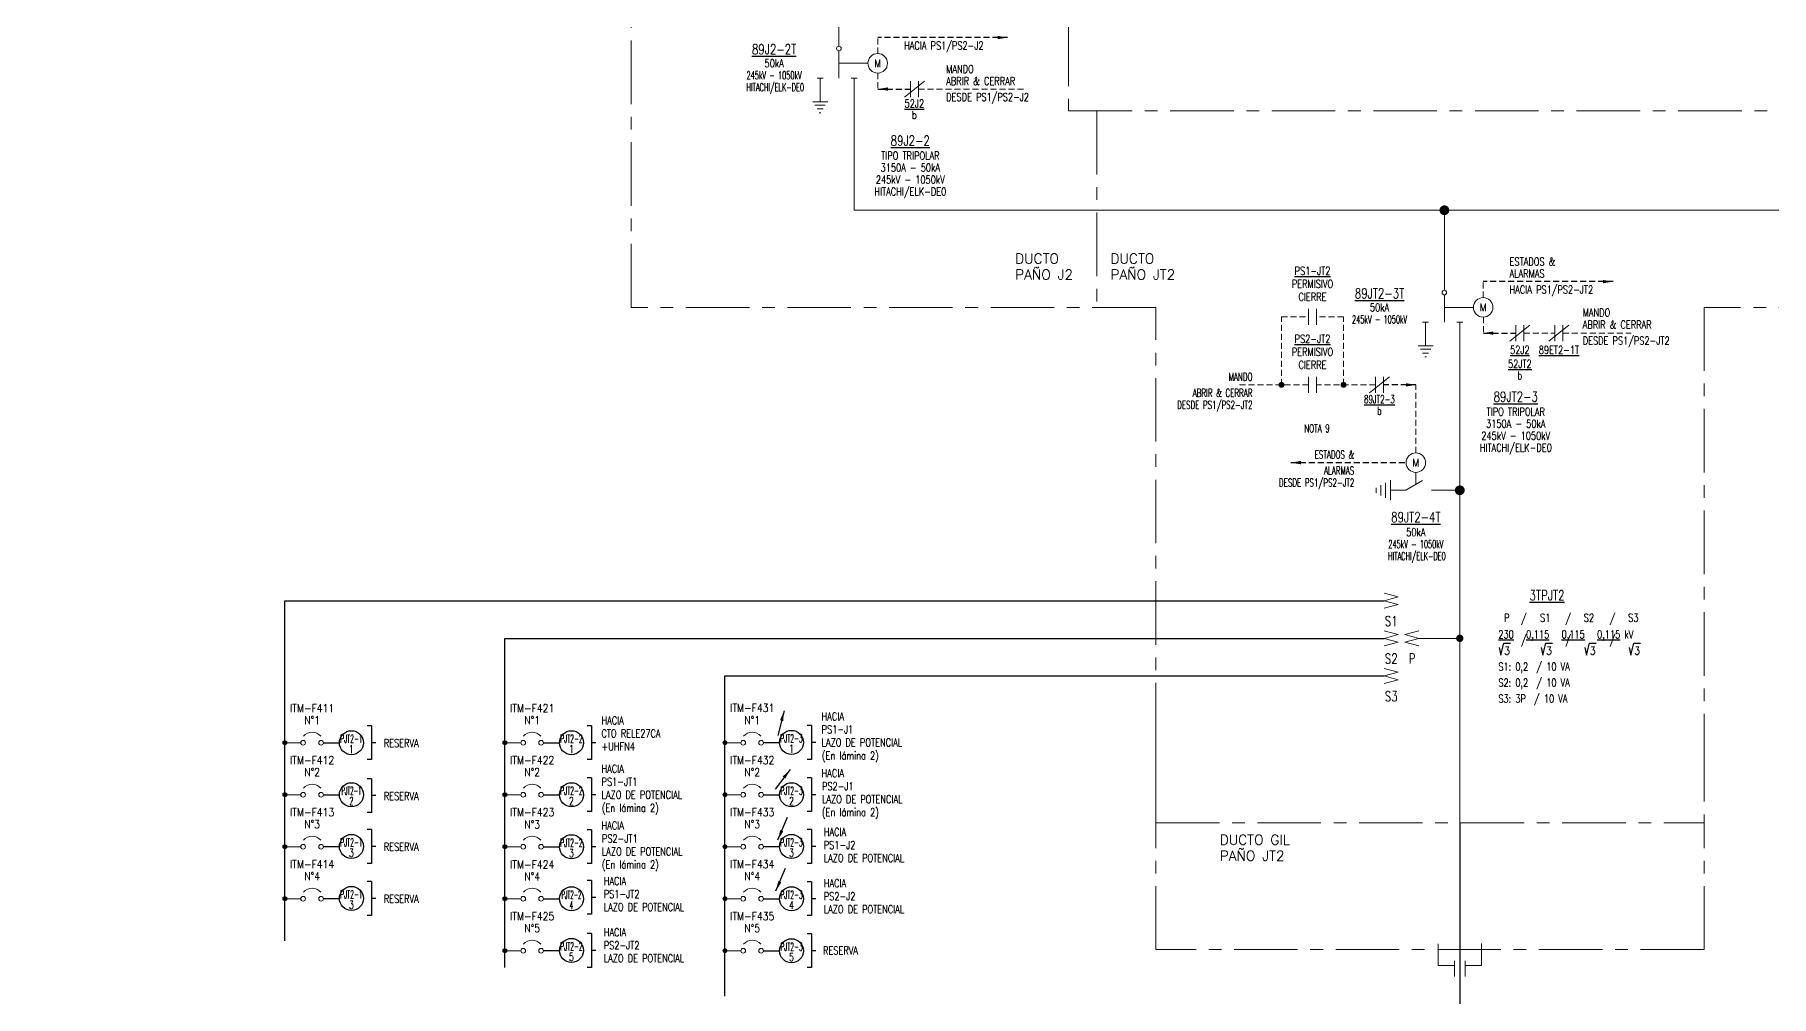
# Model space of a CAD drawing. Header units: millimetres. Extents: x 230619 to 232110, y 95653 to 96751.
# Drawn here: x 231124.3 to 231558.4, y 96021.5 to 96261.8 of the extents above; entities that cross this region are included whole.
import ezdxf
from ezdxf.enums import TextEntityAlignment as Align

# ---------------------------------------------------------------- set-up
doc = ezdxf.new("R2010")
doc.units = ezdxf.units.MM
doc.linetypes.add('CENTER', pattern=[50.8, 31.75, -6.35, 6.35, -6.35])
doc.linetypes.add('DASHED', pattern=[0.75, 0.5, -0.25])
for name, color, linetype in [('02TEXTOS', 2, 'Continuous'), ('2', 2, 'Continuous'), ('4', 4, 'Continuous'), ('ADICION D6 y D7', 7, 'Continuous')]:
    doc.layers.add(name, color=color, linetype=linetype)
for name, color, linetype, lineweight in [('BARRAS', 3, 'Continuous', 30), ('E-DIAG-1', 3, 'Continuous', 20), ('EL-Nivel-220kV', 30, 'Continuous', 20), ('EL-Simbolos', 6, 'Continuous', 20), ('Instalaciones 220 kV', 3, 'Continuous', 20), ('Símbolos', 6, 'Continuous', 20), ('Texto', 2, 'Continuous', 20)]:
    doc.layers.add(name, color=color, linetype=linetype, lineweight=lineweight)
doc.styles.add('COLBUN2', font='romans.shx', dxfattribs={"width": 0.85})
doc.styles.add('ROMANS', font='romans', dxfattribs={"width": 0.85})
doc.styles.get("Standard").update_dxf_attribs({"font": 'arial.ttf'})
doc.styles.add('TRANSELEC', font='romans.shx', dxfattribs={"width": 0.85})
doc.dimstyles.new('ISO-25', dxfattribs={"dimtxt": 2.5, "dimasz": 2.5, "dimexe": 1.25, "dimexo": 0.625, "dimtad": 1, "dimtxsty": 'Standard', "dimcen": 2.5, "dimadec": 0, "dimazin": 0, "dimtfac": 1, "dimtmove": 0, "dimatfit": 3, "dimfxl": 1, "dimarcsym": 0})

# ---------------------------------------------------------------- blocks, each defined once
blk = doc.blocks.new('*U35')
at = {"color": 0, "linetype": 'ByBlock', "ltscale": 5}
for points in [[(0, 8.65), (0, 15.5)], [(0, 12.38), (7.26, 12.38)], [(-3.95, 8.65), (-5.44, 8.65)], [(-4.7, 8.65), (-4.7, 7.15)], [(-4.7, 4.59), (-4.7, 7.15), (-4.7, 8.65)], [(-4.7, 7.15), (-4.7, 2.77)], [(4.59, 8.65), (3.1, 8.65)], [(-4.7, 2.77), (-6.51, 2.77)], [(-3.42, 1.92), (-5.98, 1.92)], [(-3.95, 0.96), (-5.44, 0.96)], [(-4.48, 0), (-4.91, 0)], [(-4.7, 2.77), (-2.78, 2.77)]]:
    blk.add_lwpolyline(points, dxfattribs=at)
for centre, radius in [((0, 16.08), 0.574), ((9.7, 12.38), 2.44)]:
    blk.add_circle(centre, radius, dxfattribs=at)
at = {"layer": '02TEXTOS', "lineweight": 60, "style": 'COLBUN2', "width": 0.85}
blk.add_text('M', height=1.95, dxfattribs=at).set_placement((9.7, 12.38), align=Align.MIDDLE_CENTER)
blk = doc.blocks.new('*U38')
at = {"color": 0, "linetype": 'ByBlock', "ltscale": 5}
for points in [[(0, 8.65), (0, 15.5)], [(0, 12.38), (7.26, 12.38)], [(-3.95, 8.65), (-5.44, 8.65)], [(-4.7, 8.65), (-4.7, 7.15)], [(-4.7, 4.59), (-4.7, 7.15), (-4.7, 8.65)], [(-4.7, 7.15), (-4.7, 2.77)], [(4.59, 8.65), (3.1, 8.65)], [(-4.7, 2.77), (-6.51, 2.77)], [(-3.42, 1.92), (-5.98, 1.92)], [(-3.95, 0.96), (-5.44, 0.96)], [(-4.48, 0), (-4.91, 0)], [(-4.7, 2.77), (-2.78, 2.77)]]:
    blk.add_lwpolyline(points, dxfattribs=at)
for centre, radius in [((0, 16.08), 0.574), ((9.7, 12.38), 2.44)]:
    blk.add_circle(centre, radius, dxfattribs=at)
at = {"layer": '02TEXTOS', "lineweight": 60, "style": 'COLBUN2', "width": 0.85}
blk.add_text('M', height=1.95, dxfattribs=at).set_placement((9.7, 12.38), align=Align.MIDDLE_CENTER)
blk = doc.blocks.new('TPC')
at = {"layer": 'EL-Nivel-220kV', "color": 0, "linetype": 'ByBlock', "ltscale": 20}
blk.add_line((0, 0.55), (0, 13.55), dxfattribs=at)
at = {"layer": 'EL-Nivel-220kV', "color": 0, "linetype": 'ByBlock', "ltscale": 20, "const_width": 1.25}
blk.add_lwpolyline([(0, 0.55, 1), (0, -0.65, 1)], format="xyb", close=True, dxfattribs=at)
at = {"layer": 'EL-Simbolos', "color": 0, "linetype": 'ByBlock', "ltscale": 20}
for p, q in [((-13.81, 20.44), (-15.07, 25.14)), ((-12.55, 25.14), (-13.81, 20.44)), ((-11.29, 20.44), (-12.55, 25.14)), ((-10.02, 25.14), (-11.29, 20.44)), ((-1.26, 20.44), (-2.52, 25.14)), ((0, 25.14), (-1.26, 20.44)), ((1.26, 20.44), (0, 25.14)), ((2.52, 25.14), (1.26, 20.44)), ((11.29, 20.44), (10.02, 25.14)), ((12.55, 25.14), (11.29, 20.44)), ((13.81, 20.44), (12.55, 25.14)), ((15.07, 25.14), (13.81, 20.44)), ((-1.26, 18.26), (-2.52, 13.55)), ((0, 13.55), (-1.26, 18.26)), ((1.26, 18.26), (0, 13.55)), ((2.52, 13.55), (1.26, 18.26))]:
    blk.add_line(p, q, dxfattribs=at)
blk = doc.blocks.new('*U20')
at = {"layer": 'Símbolos'}
h = blk.add_hatch(color=256, dxfattribs=at)
edge = h.paths.add_edge_path()
edge.add_arc((0, 0), 0.509, 0, 360)
blk.add_lwpolyline([(0, -4), (0, 0)], dxfattribs=at)
for centre, radius in [((0, 0), 0.509), ((0, -4.58), 0.585), ((0, -9.06), 0.585)]:
    blk.add_circle(centre, radius, dxfattribs=at)
blk.add_arc((-0.27, -6.82), 2.88, 311.3624, 48.6376, dxfattribs=at)
blk = doc.blocks.new('Cuchilla de puesta a tierra 1')
at = {"layer": 'Símbolos'}
for p, q in [((-13.87, 0.66), (-13.87, -0.66)), ((-12.68, 1.27), (-12.68, -1.27)), ((-11.49, 1.89), (-11.49, -1.89)), ((-10.3, 2.5), (-10.3, -2.5)), ((-6.47, 0), (-10.3, 0)), ((-2.25, 2.44), (-6.47, 0)), ((4.22, 0), (0, 0)), ((4.22, 0), (7.03, 0))]:
    blk.add_line(p, q, dxfattribs=at)
blk.add_lwpolyline([(-3.94, 4.48), (-3.94, 1.46)], dxfattribs=at)
blk.add_circle((-3.94, 6.92), 2.44, dxfattribs=at)
at = {"layer": '02TEXTOS', "lineweight": 60, "style": 'COLBUN2', "width": 0.85}
blk.add_text('M', height=1.95, dxfattribs=at).set_placement((-3.94, 6.92), align=Align.MIDDLE_CENTER)

msp = doc.modelspace()

# ---------------------------------------------------------------- linework, layer by layer
at = {"color": 6}
for points in [[(231186.85, 96035.31), (231186.85, 96120.35), (231461.64, 96120.35)], [(231241.85, 96028.69), (231241.85, 96110.94), (231461.64, 96110.94)], [(231296.86, 96021.49), (231296.85, 96101.53)], [(231296.85, 96101.53), (231461.64, 96101.53)]]:
    msp.add_lwpolyline(points, dxfattribs=at)
at = {"layer": '02TEXTOS'}
for points in [[(231490.36, 96108.66), (231490.79, 96106.7), (231491.53, 96109.73), (231493.19, 96109.73)], [(231500.86, 96108.66), (231501.28, 96106.7), (231502.02, 96109.73), (231503.68, 96109.73)], [(231511.8, 96108.66), (231512.23, 96106.7), (231512.97, 96109.73), (231514.63, 96109.73)], [(231522.89, 96108.66), (231523.32, 96106.7), (231524.06, 96109.73), (231525.72, 96109.73)]]:
    msp.add_lwpolyline(points, dxfattribs=at)
for centre in [(231203.49, 96084.85), (231258.49, 96084.85), (231313.49, 96084.93), (231203.49, 96071.85), (231258.49, 96071.85), (231313.5, 96071.85), (231203.49, 96058.93), (231258.49, 96058.85), (231313.49, 96058.93), (231203.49, 96045.93), (231258.49, 96045.85), (231313.5, 96045.85), (231258.49, 96032.93), (231313.5, 96032.85)]:
    msp.add_circle(centre, 3, dxfattribs=at)
at = {"layer": '2'}
for p, q in [((231208.49, 96089.08), (231207.41, 96089.08)), ((231208.49, 96089.08), (231208.49, 96080.62)), ((231263.49, 96089.08), (231262.41, 96089.08)), ((231263.49, 96089.08), (231263.49, 96080.62)), ((231318.49, 96089.16), (231317.42, 96089.16)), ((231318.49, 96089.16), (231318.49, 96080.69)), ((231209.57, 96084.85), (231208.49, 96084.85)), ((231264.57, 96084.85), (231263.49, 96084.85)), ((231319.57, 96084.93), (231318.49, 96084.93)), ((231208.49, 96080.62), (231207.41, 96080.62)), ((231263.49, 96080.62), (231262.41, 96080.62)), ((231318.49, 96080.69), (231317.42, 96080.69)), ((231263.49, 96076.08), (231262.41, 96076.08)), ((231263.49, 96076.08), (231263.49, 96067.62)), ((231318.5, 96076.08), (231317.42, 96076.08)), ((231318.5, 96076.08), (231318.5, 96067.62)), ((231208.49, 96075.85), (231207.41, 96075.85)), ((231208.49, 96075.85), (231208.49, 96067.38)), ((231264.57, 96071.85), (231263.49, 96071.85)), ((231319.58, 96071.85), (231318.5, 96071.85)), ((231208.49, 96067.38), (231207.41, 96067.38)), ((231209.57, 96071.62), (231208.49, 96071.62)), ((231263.49, 96067.62), (231262.41, 96067.62)), ((231318.5, 96067.62), (231317.42, 96067.62)), ((231208.49, 96063.16), (231207.41, 96063.16)), ((231208.49, 96063.16), (231208.49, 96054.69)), ((231263.49, 96063.08), (231262.41, 96063.08)), ((231263.49, 96063.08), (231263.49, 96054.62)), ((231318.49, 96063.16), (231317.42, 96063.16)), ((231318.49, 96063.16), (231318.49, 96054.69)), ((231209.57, 96058.93), (231208.49, 96058.93)), ((231264.57, 96058.85), (231263.49, 96058.85)), ((231319.57, 96058.93), (231318.49, 96058.93)), ((231208.49, 96054.69), (231207.41, 96054.69)), ((231263.49, 96054.62), (231262.41, 96054.62)), ((231318.49, 96054.69), (231317.42, 96054.69)), ((231208.49, 96050.16), (231207.41, 96050.16)), ((231208.49, 96050.16), (231208.49, 96041.69)), ((231263.49, 96050.42), (231262.41, 96050.42)), ((231263.49, 96050.42), (231263.49, 96041.95)), ((231318.5, 96050.08), (231317.42, 96050.08)), ((231318.5, 96050.08), (231318.5, 96041.62)), ((231209.57, 96045.93), (231208.49, 96045.93)), ((231264.57, 96046.19), (231263.49, 96046.19)), ((231319.58, 96045.85), (231318.5, 96045.85)), ((231208.49, 96041.69), (231207.41, 96041.69)), ((231263.49, 96041.95), (231262.41, 96041.95)), ((231318.5, 96041.62), (231317.42, 96041.62)), ((231263.49, 96037.16), (231262.41, 96037.16)), ((231263.49, 96037.16), (231263.49, 96028.69)), ((231318.5, 96037.08), (231317.42, 96037.08)), ((231318.5, 96037.08), (231318.5, 96028.62)), ((231264.57, 96032.93), (231263.49, 96032.93)), ((231319.58, 96032.85), (231318.5, 96032.85)), ((231263.49, 96028.69), (231262.41, 96028.69)), ((231318.5, 96028.62), (231317.42, 96028.62))]:
    msp.add_line(p, q, dxfattribs=at)
at = {"layer": 'BARRAS'}
for points in [[(231196.49, 96084.85), (231200.49, 96084.85)], [(231251.49, 96084.85), (231255.49, 96084.85)], [(231306.49, 96084.93), (231310.49, 96084.93)], [(231196.49, 96071.85), (231200.49, 96071.85)], [(231251.49, 96071.85), (231255.49, 96071.85)], [(231306.5, 96071.85), (231310.5, 96071.85)], [(231196.49, 96058.93), (231200.49, 96058.93)], [(231251.49, 96058.85), (231255.49, 96058.85)], [(231306.49, 96058.93), (231310.49, 96058.93)], [(231196.49, 96045.93), (231200.49, 96045.93)], [(231251.49, 96045.85), (231255.49, 96045.85)], [(231306.5, 96045.85), (231310.5, 96045.85)], [(231251.49, 96032.93), (231255.49, 96032.93)], [(231306.49, 96032.85), (231310.49, 96032.85)]]:
    msp.add_lwpolyline(points, dxfattribs=at)
at = {"layer": 'E-DIAG-1', "linetype": 'Continuous', "ltscale": 3}
for p, q in [((231341.71, 96246.25), (231346.72, 96250.25)), ((231493.05, 96185.24), (231498.06, 96189.24)), ((231502.83, 96185.24), (231507.83, 96189.24))]:
    msp.add_line(p, q, dxfattribs=at)
at = {"layer": 'E-DIAG-1', "ltscale": 3}
msp.add_line((231457.96, 96172.3), (231462.96, 96176.3), dxfattribs=at)
at = {"layer": 'E-DIAG-1', "linetype": 'DASHED', "ltscale": 3}
for points in [[(231335.05, 96257.12), (231335.05, 96261.12)], [(231335.11, 96252.25), (231335.11, 96248.25)], [(231345.21, 96248.25), (231372.05, 96248.25)], [(231486.39, 96196.11), (231486.39, 96200.11)], [(231435.97, 96174.3), (231435.97, 96191.3), (231442.73, 96191.3)], [(231451.49, 96174.3), (231451.49, 96191.3), (231444.73, 96191.3)], [(231486.46, 96191.24), (231486.46, 96187.24)], [(231496.56, 96187.24), (231504.33, 96187.24)], [(231506.33, 96187.24), (231523.4, 96187.24)], [(231442.73, 96174.3), (231425.37, 96174.3)], [(231459.46, 96174.3), (231444.73, 96174.3)], [(231469.57, 96157.3), (231469.57, 96174.3)]]:
    msp.add_lwpolyline(points, dxfattribs=at)
at = {"layer": 'E-DIAG-1', "linetype": 'Continuous', "ltscale": 3}
for points in [[(231343.21, 96250.25), (231343.21, 96246.25)], [(231345.21, 96250.25), (231345.21, 96246.25)], [(231494.56, 96189.24), (231494.56, 96185.24)], [(231496.56, 96189.24), (231496.56, 96185.24)], [(231504.33, 96189.24), (231504.33, 96185.24)], [(231506.33, 96189.24), (231506.33, 96185.24)]]:
    msp.add_lwpolyline(points, dxfattribs=at)
at = {"layer": 'E-DIAG-1', "ltscale": 3}
for points in [[(231442.73, 96193.3), (231442.73, 96189.3)], [(231444.73, 96193.3), (231444.73, 96189.3)], [(231442.73, 96176.3), (231442.73, 96172.3)], [(231444.73, 96176.3), (231444.73, 96172.3)], [(231459.46, 96176.3), (231459.46, 96172.3)], [(231461.46, 96176.3), (231461.46, 96172.3)]]:
    msp.add_lwpolyline(points, dxfattribs=at)
at = {"layer": 'EL-Nivel-220kV'}
for points in [[(231325.35, 96258.95), (231325.35, 96278.95)], [(231624.19, 96250.95), (231624.19, 96217.95), (231329.19, 96217.95), (231329.19, 96250.95)], [(231476.69, 96197.95), (231476.69, 96217.95)], [(231480.54, 96189.94), (231480.54, 96147.94)], [(231480.54, 96147.94), (231480.54, 96110.94)], [(231480.54, 96110.94), (231480.54, 96064.81)]]:
    msp.add_lwpolyline(points, dxfattribs=at)
at = {"layer": 'EL-Nivel-220kV', "const_width": 1.25}
for points in [[(231476.09, 96217.95, -1), (231477.29, 96217.95, -1)], [(231479.94, 96147.94, -1), (231481.14, 96147.94, -1)]]:
    msp.add_lwpolyline(points, format="xyb", close=True, dxfattribs=at)
at = {"layer": 'EL-Simbolos', "color": 6, "const_width": 0.752}
for points in [[(231436.33, 96174.3, -1), (231435.61, 96174.3, -1)], [(231451.85, 96174.3, -1), (231451.13, 96174.3, -1)]]:
    msp.add_lwpolyline(points, format="xyb", close=True, dxfattribs=at)
at = {"layer": 'Instalaciones 220 kV', "linetype": 'CENTER', "ltscale": 0.5}
for p, q in [((231389.82, 96242.78), (231389.82, 96193.68)), ((231541.61, 96085.99), (231541.61, 96064.81)), ((231404.57, 96033.12), (231404.57, 96064.81)), ((231541.61, 96033.12), (231541.61, 96064.81)), ((231541.61, 96033.12), (231404.57, 96033.12))]:
    msp.add_line(p, q, dxfattribs=at)
for points in [[(231404.57, 96033.12), (231404.57, 96193.68), (231273.43, 96193.68), (231273.43, 96500.53), (231027.19, 96500.53), (231027.19, 96601.48), (231111.03, 96601.48), (231111.03, 96562.53), (231077.19, 96562.53), (231077.19, 96544.27), (231128.03, 96544.27), (231128.03, 96651.96)], [(231251.61, 96651.96), (231251.61, 96544.27), (231382.75, 96544.27), (231382.75, 96242.78), (231568.43, 96242.78), (231568.43, 96544.27), (231708.53, 96544.27)], [(231708.53, 96500.53), (231677.75, 96500.53), (231677.75, 96193.68), (231541.61, 96193.68), (231541.61, 96085.99)], [(231404.57, 96085.99), (231404.57, 96064.81)], [(231404.57, 96064.81), (231541.61, 96064.81)]]:
    msp.add_lwpolyline(points, dxfattribs=at)
at = {"layer": 'Símbolos'}
for p, q in [((231475.13, 96034.61), (231475.13, 96029.18)), ((231485.94, 96034.65), (231485.94, 96029.18)), ((231475.13, 96029.18), (231479.23, 96029.18)), ((231479.23, 96030.35), (231479.23, 96026.37)), ((231481.85, 96030.35), (231481.85, 96026.37)), ((231481.85, 96029.18), (231485.94, 96029.18))]:
    msp.add_line(p, q, dxfattribs=at)

# ---------------------------------------------------------------- block references
at = {"layer": '4', "color": 6, "xscale": 0.75, "yscale": 0.75, "zscale": 0.75, "rotation": 90}
msp.add_blockref('TPC', (231480.5, 96110.94), dxfattribs=at)
at = {"layer": 'ADICION D6 y D7'}
msp.add_blockref('Cuchilla de puesta a tierra 1', (231473.5, 96147.94), dxfattribs=at)
at = {"layer": 'Símbolos'}
for name, p in [('*U35', (231325.35, 96242.3)), ('*U38', (231476.69, 96181.29))]:
    msp.add_blockref(name, p, dxfattribs=at)
at = {"layer": 'Símbolos', "rotation": 90}
for p in [(231186.85, 96084.85), (231241.85, 96084.85), (231296.85, 96084.85), (231186.85, 96071.85), (231241.85, 96071.85), (231296.85, 96071.85), (231186.85, 96058.85), (231241.85, 96058.85), (231296.85, 96058.85), (231186.85, 96045.85), (231241.85, 96045.85), (231296.85, 96045.85), (231241.85, 96032.85), (231296.85, 96032.85)]:
    msp.add_blockref('*U20', p, dxfattribs=at)

# ---------------------------------------------------------------- texts
at = {"layer": '02TEXTOS'}
for s, height, style, width, p in [('%%U89J2-2T', 2.5, 'COLBUN2', 0.75, (231309.15, 96258.18)), ('50kA', 2, 'COLBUN2', 0.75, (231309.16, 96254.68)), ('245kV - 1050kV', 2, 'TRANSELEC', 0.6, (231309.16, 96251.68)), ('%%U52J2', 2, 'TRANSELEC', 0.75, (231344.21, 96244.65)), ('b', 2, 'TRANSELEC', 0.75, (231344.21, 96241.77)), ('%%UPS1-JT2', 2, 'TRANSELEC', 0.75, (231443.73, 96202.8)), ('PERMISIVO', 2, 'TRANSELEC', 0.75, (231443.73, 96199.55)), ('%%U89JT2-3T', 2.5, 'COLBUN2', 0.75, (231460.49, 96197.18)), ('CIERRE', 2, 'TRANSELEC', 0.75, (231443.73, 96196.3)), ('50kA', 2, 'COLBUN2', 0.75, (231460.5, 96193.68)), ('245kV - 1050kV', 2, 'TRANSELEC', 0.6, (231460.5, 96190.68)), ('%%UPS2-JT2', 2, 'TRANSELEC', 0.75, (231443.73, 96185.8)), ('PERMISIVO', 2, 'TRANSELEC', 0.75, (231443.73, 96182.55)), ('CIERRE', 2, 'TRANSELEC', 0.75, (231443.73, 96179.3)), ('%%U52JT2', 2, 'TRANSELEC', 0.75, (231495.56, 96179.54)), ('%%U52J2', 2, 'TRANSELEC', 0.75, (231495.56, 96183.04)), ('%%U89ET2-1T', 2, 'TRANSELEC', 0.75, (231505.33, 96183.04)), ('b', 2, 'TRANSELEC', 0.75, (231495.56, 96176.66)), ('%%U89JT2-3', 2, 'TRANSELEC', 0.65, (231460.46, 96170.7)), ('b', 2, 'TRANSELEC', 0.7, (231460.46, 96167.82)), ('NOTA 9', 2, 'TRANSELEC', 0.65, (231444.86, 96163.43)), ('S1', 2.5, 'TRANSELEC', 0.75, (231463.4, 96115.27)), ('P', 2, 'COLBUN2', 0.75, (231492.32, 96116.08)), ('/', 2, 'COLBUN2', 0.75, (231496.54, 96115.95)), ('S1', 2, 'COLBUN2', 0.75, (231501.89, 96116.08)), ('/', 2, 'COLBUN2', 0.75, (231507.63, 96115.95)), ('S2', 2, 'COLBUN2', 0.75, (231512.83, 96116.08)), ('/', 2, 'COLBUN2', 0.75, (231518.72, 96115.95)), ('S3', 2, 'COLBUN2', 0.75, (231523.92, 96116.08)), ('/', 2, 'COLBUN2', 0.75, (231496.54, 96110.6)), ('/', 2, 'COLBUN2', 0.75, (231507.63, 96110.6)), ('/', 2, 'COLBUN2', 0.75, (231518.72, 96110.6)), ('S2', 2.5, 'TRANSELEC', 0.75, (231463.4, 96105.86)), ('P', 2.5, 'TRANSELEC', 0.75, (231468.64, 96105.86)), ('S3', 2.5, 'TRANSELEC', 0.75, (231463.4, 96096.45)), ('PJT2-1', 2, 'TRANSELEC', 0.45, (231203.49, 96085.85)), ('PJT2-2', 2, 'TRANSELEC', 0.45, (231258.49, 96085.85)), ('PJT2-3', 2, 'TRANSELEC', 0.45, (231313.49, 96085.93)), ('1', 2, 'TRANSELEC', 0.7, (231203.49, 96083.26)), ('1', 2, 'TRANSELEC', 0.7, (231258.49, 96083.26)), ('1', 2, 'TRANSELEC', 0.7, (231313.49, 96083.33)), ('PJT2-1', 2, 'TRANSELEC', 0.4, (231203.49, 96072.85)), ('PJT2-2', 2, 'TRANSELEC', 0.45, (231258.49, 96072.85)), ('PJT2-3', 2, 'TRANSELEC', 0.45, (231313.5, 96072.85)), ('2', 2, 'TRANSELEC', 0.45, (231203.49, 96070.26)), ('2', 2, 'TRANSELEC', 0.7, (231258.49, 96070.26)), ('2', 2, 'TRANSELEC', 0.7, (231313.5, 96070.26)), ('PJT2-1', 2, 'TRANSELEC', 0.45, (231203.49, 96059.93)), ('PJT2-2', 2, 'TRANSELEC', 0.45, (231258.49, 96059.85)), ('PJT2-3', 2, 'TRANSELEC', 0.45, (231313.49, 96059.93)), ('3', 2, 'TRANSELEC', 0.7, (231203.49, 96057.33)), ('3', 2, 'TRANSELEC', 0.7, (231258.49, 96057.26)), ('3', 2, 'TRANSELEC', 0.7, (231313.49, 96057.33)), ('PJT2-1', 2, 'TRANSELEC', 0.45, (231203.49, 96046.93)), ('PJT2-2', 2, 'TRANSELEC', 0.4, (231258.49, 96046.85)), ('PJT2-3', 2, 'TRANSELEC', 0.45, (231313.5, 96046.85)), ('3', 2, 'TRANSELEC', 0.7, (231203.49, 96044.33)), ('4', 2, 'TRANSELEC', 0.45, (231258.49, 96044.26)), ('4', 2, 'TRANSELEC', 0.7, (231313.5, 96044.26)), ('PJT2-2', 2, 'TRANSELEC', 0.45, (231258.49, 96033.93)), ('PJT2-3', 2, 'TRANSELEC', 0.45, (231313.5, 96033.85)), ('5', 2, 'TRANSELEC', 0.7, (231258.49, 96031.33)), ('5', 2, 'TRANSELEC', 0.7, (231313.5, 96031.26))]:
    msp.add_text(s, height=height, dxfattribs=dict(at, style=style, width=width)).set_placement(p, align=Align.MIDDLE_CENTER)
at = {"layer": '02TEXTOS', "style": 'TRANSELEC', "width": 0.75}
for s, p in [('HACIA PS1/PS2-J2', (231341.64, 96259.12)), ('MANDO', (231352.17, 96253.25)), ('ABRIR & CERRAR', (231352.17, 96250.25)), ('DESDE PS1/PS2-J2', (231352.17, 96246.25)), ('ALARMAS', (231492.99, 96202.11)), ('ESTADOS &', (231492.99, 96205.11)), ('HACIA PS1/PS2-JT2', (231492.99, 96198.11)), ('MANDO', (231511.27, 96192.36)), ('ABRIR & CERRAR', (231511.27, 96189.36)), ('DESDE PS1/PS2-JT2', (231511.27, 96185.36)), ('HACIA', (231265.99, 96090.41)), ('HACIA', (231321.03, 96091.42)), ('PS1-J1', (231321.03, 96088.17)), ('RESERVA', (231211.57, 96084.75)), ('CTO RELE27CA', (231265.99, 96087.16)), ('+UHFN4', (231265.99, 96083.91)), ('LAZO DE POTENCIAL', (231321.03, 96084.92)), ('(En lámina 2)', (231321.11, 96081.62)), ('HACIA', (231266.03, 96078.34)), ('PS1-JT1', (231266.03, 96075.09)), ('HACIA', (231321.03, 96077.21)), ('RESERVA', (231211.57, 96071.51)), ('LAZO DE POTENCIAL', (231266.03, 96071.84)), ('PS2-J1', (231321.12, 96073.96)), ('LAZO DE POTENCIAL', (231321.12, 96070.71)), ('(En lámina 2)', (231266.1, 96068.54)), ('(En lámina 2)', (231321.12, 96067.46)), ('HACIA', (231266.02, 96064.14)), ('HACIA', (231321.57, 96062.53)), ('RESERVA', (231211.57, 96058.82)), ('PS2-JT1', (231266.11, 96060.89)), ('PS1-J2', (231321.57, 96059.28)), ('LAZO DE POTENCIAL', (231266.11, 96057.64)), ('(En lámina 2)', (231266.11, 96054.39)), ('LAZO DE POTENCIAL', (231321.57, 96056.03)), ('HACIA', (231266.57, 96050.27)), ('HACIA', (231321.57, 96049.71)), ('RESERVA', (231211.57, 96045.82)), ('PS1-JT2', (231266.57, 96047.03)), ('PS2-J2', (231321.57, 96046.46)), ('LAZO DE POTENCIAL', (231266.57, 96043.78)), ('LAZO DE POTENCIAL', (231321.57, 96043.21)), ('HACIA', (231266.57, 96037.46)), ('PS2-JT2', (231266.57, 96034.21)), ('RESERVA', (231321.37, 96032.93)), ('LAZO DE POTENCIAL', (231266.57, 96030.96))]:
    msp.add_text(s, height=2, dxfattribs=at).set_placement(p, align=Align.MIDDLE_LEFT)
at = {"layer": '02TEXTOS'}
for s, height, style, width, p in [('HITACHI/ELK-DE0', 2, 'TRANSELEC', 0.6, (231309.42, 96247.68)), ('TIPO TRIPOLAR', 2, 'COLBUN2', 0.75, (231343.2, 96230.6)), ('%%U89J2-2', 2.5, 'COLBUN2', 0.75, (231343.19, 96234.1)), ('3150A - 50kA', 2, 'COLBUN2', 0.75, (231343.2, 96227.6)), ('HITACHI/ELK-DE0', 2, 'COLBUN2', 0.75, (231343.2, 96221.6)), ('245kV - 1050kV', 2, 'COLBUN2', 0.75, (231343.2, 96224.6)), ('%%U89JT2-3', 2.5, 'COLBUN2', 0.75, (231494.53, 96170.1)), ('TIPO TRIPOLAR', 2, 'COLBUN2', 0.75, (231494.54, 96166.6)), ('3150A - 50kA', 2, 'COLBUN2', 0.75, (231494.54, 96163.6)), ('HITACHI/ELK-DE0', 2, 'COLBUN2', 0.75, (231494.54, 96157.6)), ('245kV - 1050kV', 2, 'COLBUN2', 0.75, (231494.54, 96160.6)), ('%%U89JT2-4T', 2.5, 'COLBUN2', 0.75, (231469.56, 96139.98)), ('50kA', 2, 'COLBUN2', 0.75, (231469.57, 96136.48)), ('245kV - 1050kV', 2, 'TRANSELEC', 0.6, (231469.57, 96133.48)), ('HITACHI/ELK-DE0', 2, 'TRANSELEC', 0.6, (231469.83, 96130.48))]:
    msp.add_text(s, height=height, dxfattribs=dict(at, style=style, width=width)).set_placement(p, align=Align.CENTER)
at = {"layer": '02TEXTOS', "style": 'COLBUN2'}
for s, p in [('DUCTO ', (231369.41, 96204.63)), ('DUCTO ', (231393.23, 96204.63)), ('PAÑO J2', (231369.41, 96200.63)), ('PAÑO JT2', (231393.23, 96200.63)), ('DUCTO GIL', (231420.55, 96059.33)), ('PAÑO JT2', (231420.55, 96055.33))]:
    msp.add_text(s, height=2.5, dxfattribs=at).set_placement(p)
at = {"layer": '02TEXTOS', "style": 'TRANSELEC', "width": 0.65}
for s, p in [('MANDO', (231428.72, 96176.3)), ('ABRIR & CERRAR', (231428.72, 96172.3)), ('DESDE PS1/PS2-JT2', (231428.72, 96169.3)), ('ESTADOS &', (231454.18, 96156.86)), ('DESDE PS1/PS2-JT2', (231454.18, 96149.86)), ('ALARMAS', (231454.18, 96152.86))]:
    msp.add_text(s, height=2, dxfattribs=at).set_placement(p, align=Align.MIDDLE_RIGHT)
at = {"layer": '02TEXTOS', "style": 'COLBUN2', "width": 0.75}
msp.add_text('%%U3TPJT2', height=2.5, dxfattribs=at).set_placement((231502.35, 96119.7), align=Align.BOTTOM_CENTER)
at = {"layer": '02TEXTOS', "style": 'COLBUN2'}
for s, width, p in [('%%U230%%U   %%U0,115%%U   %%U0,115%%U   %%U0,115%%U kV', 0.75, (231490.18, 96110.94)), ('3', 0.85, (231491.62, 96106.85)), ('3', 0.85, (231502.12, 96106.85)), ('3', 0.85, (231513.06, 96106.85)), ('3', 0.85, (231524.15, 96106.85))]:
    msp.add_text(s, height=2, dxfattribs=dict(at, width=width)).set_placement(p)
at = {"layer": '02TEXTOS', "style": 'COLBUN2', "width": 0.75}
for s, p in [('S1: 0,2  / 10 VA', (231490.18, 96102.27)), ('S2: 0,2  / 10 VA', (231490.18, 96098.27)), ('S3: 3P  / 10 VA', (231490.18, 96094.27))]:
    msp.add_text(s, height=2, dxfattribs=at).set_placement(p, align=Align.BOTTOM_LEFT)
at = {"layer": 'Texto', "style": 'ROMANS', "width": 0.85}
for s, p in [('ITM-F411', (231193.67, 96093.47)), ('ITM-F421', (231248.67, 96093.47)), ('ITM-F431', (231303.68, 96093.54)), ('N°1', (231193.67, 96090.47)), ('N°1', (231248.67, 96090.47)), ('N°1', (231303.68, 96090.47)), ('ITM-F412', (231193.67, 96080.47)), ('ITM-F422', (231248.67, 96080.47)), ('ITM-F432', (231303.68, 96080.47)), ('N°2', (231193.67, 96077.47)), ('N°2', (231248.67, 96077.47)), ('N°2', (231303.68, 96077.47)), ('ITM-F413', (231193.67, 96067.47)), ('ITM-F423', (231248.67, 96067.47)), ('ITM-F433', (231303.68, 96067.47)), ('N°3', (231193.67, 96064.47)), ('N°3', (231248.67, 96064.39)), ('N°3', (231303.68, 96064.47)), ('ITM-F414', (231193.67, 96054.47)), ('ITM-F424', (231248.67, 96054.39)), ('ITM-F434', (231303.68, 96054.47)), ('N°4', (231193.67, 96051.47)), ('N°4', (231248.67, 96051.39)), ('N°4', (231303.68, 96051.47)), ('ITM-F425', (231248.67, 96041.47)), ('ITM-F435', (231303.68, 96041.47)), ('N°5', (231248.67, 96038.47)), ('N°5', (231303.68, 96038.47))]:
    msp.add_text(s, height=2, dxfattribs=at).set_placement(p, align=Align.MIDDLE_CENTER)

# ---------------------------------------------------------------- leaders
at = {"layer": '02TEXTOS'}
for points in [[(231311.63, 96092.79), (231310.1, 96086.63)], [(231313.15, 96078.13), (231309.41, 96073.26)], [(231310.1, 96060.55), (231312.46, 96066.22)], [(231309.62, 96047.81), (231311.98, 96053.48)]]:
    msp.add_leader(points, dimstyle='ISO-25', override={"dimgap": 0.625, "dimtad": 0}, dxfattribs=at)
at = {"layer": 'E-DIAG-1', "linetype": 'DASHED', "ltscale": 3}
for points, override in [([(231367.52, 96261.12), (231335.05, 96261.12)], {"dimscale": 1, "dimgap": 0.625, "dimtad": 0}), ([(231335.11, 96248.25), (231343.21, 96248.25)], {"dimscale": 1, "dimtad": 0}), ([(231518.86, 96200.11), (231486.39, 96200.11)], {"dimscale": 1, "dimgap": 0.625, "dimtad": 0}), ([(231486.46, 96187.24), (231494.56, 96187.24)], {"dimscale": 1, "dimtad": 0}), ([(231469.57, 96174.3), (231461.46, 96174.3)], {"dimtad": 0}), ([(231438.32, 96154.86), (231467.13, 96154.86)], {"dimscale": 1, "dimgap": 0.625, "dimtad": 0})]:
    msp.add_leader(points, dimstyle='ISO-25', override=override, dxfattribs=at)
at = {"layer": 'EL-Nivel-220kV'}
msp.add_leader([(231480.54, 96064.81), (231480.54, 95929.4)], dimstyle='ISO-25', override={"dimasz": 4, "dimldrblk": 'None'}, dxfattribs=at)

doc.saveas('drawing.dxf')
